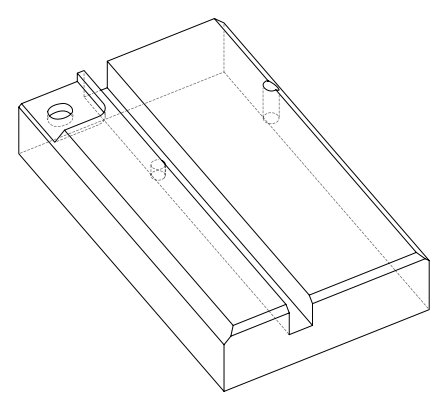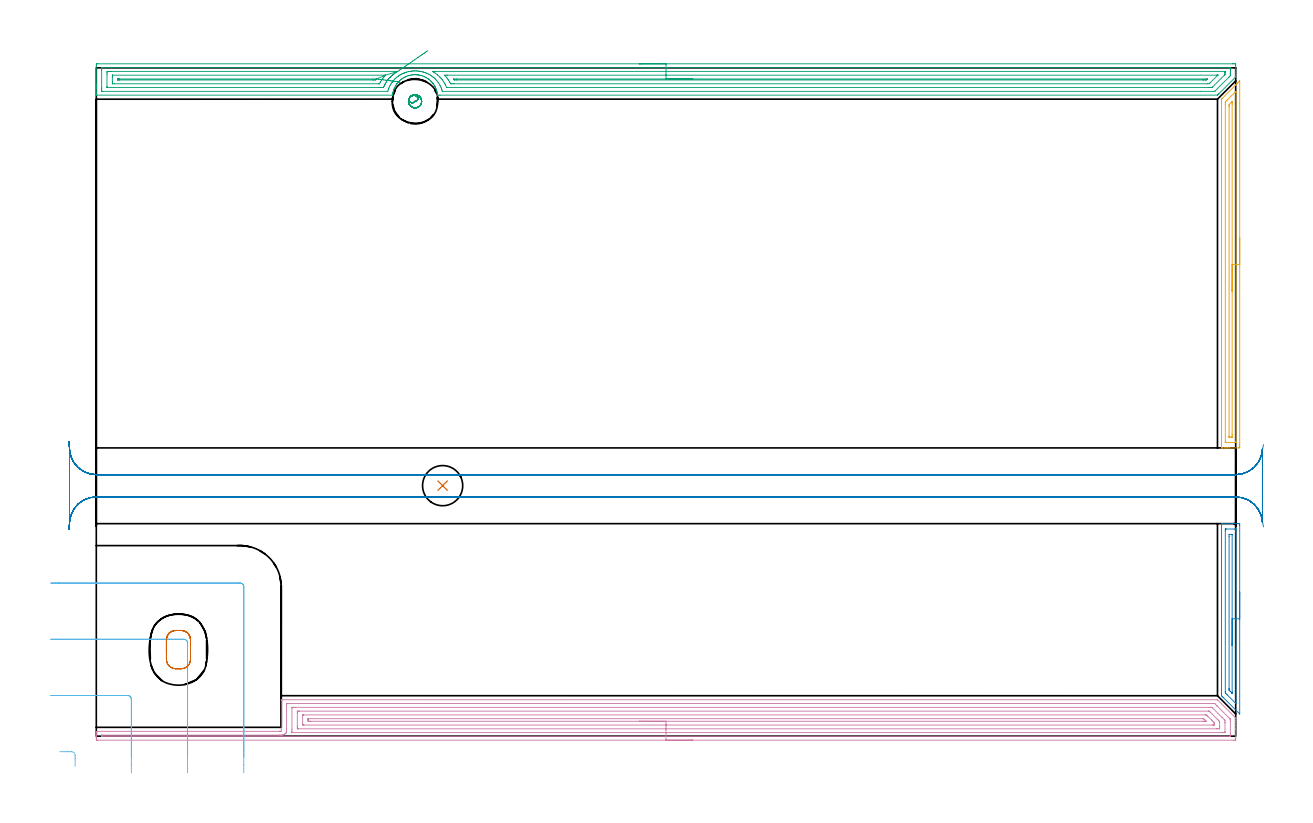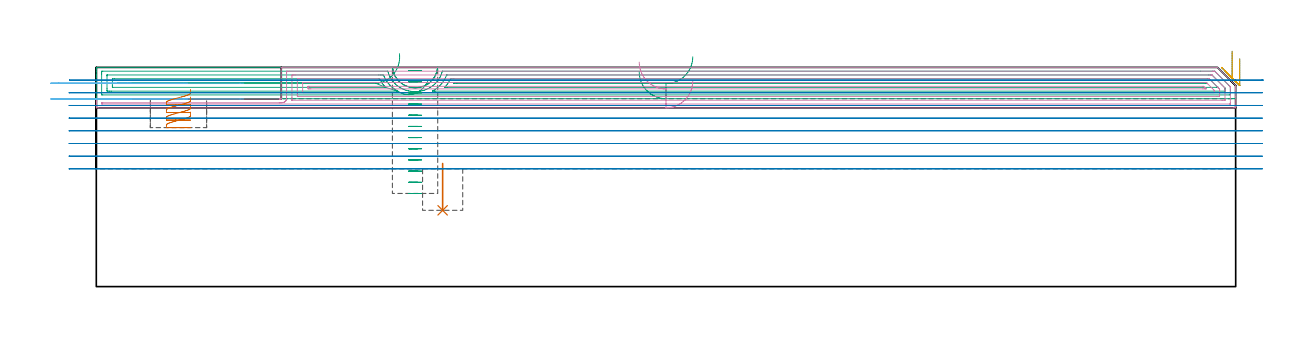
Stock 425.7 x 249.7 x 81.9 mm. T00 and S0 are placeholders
(PLAN: 9 operations, 5 tool changes, 59.1 min)
(1 INDEXABLE_INSERT_DRILL_BLIND_HOLE_FROM_SOLID | STEP1POCKET | UGT0302_001 | 0.08 min | 9413 mm3)
(2 AREA_MILL | FG_CHAMFER_SURFACE | UGT0205_001 | 1.81 min | 1841 mm3)
(3 AREA_MILL_1 | FG_CHAMFER_SURFACE_1 | UGT0205_001 | 16.95 min | 29158 mm3)
(4 AREA_MILL_2 | FG_CHAMFER_SURFACE_2 | UGT0205_001 | 18.37 min | 47965 mm3)
(5 AREA_MILL_3 | FG_CHAMFER_SURFACE_3 | UGT0205_001 | 3.39 min | 3157 mm3)
(6 MILL_CORNER_NOTCH_RECTANGULAR | CORNER_NOTCH_RECTANGULAR | UGT0201_006 | Follow Part, ap 7, ae 75% | 1.35 min | 50308 mm3)
(7 MILL_RECTANGULAR_POCKET | POCKET_RECTANGULAR_STRAIGHT | NXT0201_011 | Follow Part, ap 3, ae 75% | 0.7 min | 5082 mm3)
(8 MILL_RECTANGULAR_SLOT | SLOT_RECTANGULAR | UGT0201_094 | Follow Part, ap 5, ae 75% | 15.29 min | 449769 mm3)
(9 MILL_BLIND_HOLE_FROM_SOLID_MATERIAL | STEP1POCKET_1 | NXT0201_011 | Spiral | 1.2 min | 10179 mm3)
(TOOL UGT0302_001 | Indexable Insert Drill 15mm | D15 PA180 FL50 Z2)
(TOOL UGT0205_001 | Chamfer Mill 20 x 3 x 45 deg. | D20 FL50 Z2)
(TOOL UGT0201_006 | End Mill 28 mm | D28 FL25 Z2)
(TOOL NXT0201_011 | ENDMILL 12mm [2P460-1200-NA 1630] | D12 FL38 Z6)
(TOOL UGT0201_094 | End mill 20 mm | D20 FL38 Z4)
(OP 1 INDEXABLE_INSERT_DRILL_BLIND_HOLE_FROM_SOLID)
G17 G21 G94 G90
T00 M6
G54
G17 G0 G90 X129.4 Y93.6 S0 M3
G43 Z91.9 H0
G94 G81 G98 Z28.5 F250. R46.
G80
M5
M2
(OP 2 AREA_MILL)
G17 G21 G94 G90
T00 M6
G54
G17 G0 G90 X427.2 Y53.85 S1061 M3
G43 Z91.9 H0
Z85.1
G94 G1 Y53.812 Z84.228 F250.
Y53.698 Z83.364
Y53.509 Z82.512
Y53.247 Z81.68
Y52.913 Z80.874
Y52.51 Z80.1
Y52.042 Z79.364
Y51.51 Z78.672
Y50.921 Z78.029
Y50.278 Z77.44
Y49.586 Z76.909
Y48.85 Z76.44
Y48.076 Z76.037
Y47.27 Z75.703
Y46.438 Z75.441
Y45.586 Z75.252
Y44.722 Z75.138
Y43.85 Z75.1
Y8.369
X427.197 Y8.341 Z75.102
X427.193 Y8.318 Z75.104
X427.139 Y8.36 Z75.16
X420.91 Y14.589 Z81.388
X420.742 Y14.755 Z81.552
X420.469 Y15.032 Z81.83
X420.406 Y15.099 Z81.892
X420.4 Y15.919 Z81.9
Y79.318
X420.403 Y79.39 Z81.89
X420.526 Y79.4 Z81.772
X422.168 Z80.131
X423.363 Z78.934
X424.398 Z77.9
X425.11 Z77.183
X426.501 Z75.794
X426.858 Y79.396 Z75.437
X427.191 Y79.39 Z75.104
X427.196 Y79.218 Z75.101
X427.199 Y78.875
X427.2 Y43.85 Z75.1
X425.786 Z76.514
X425.785 Y12.372 Z76.515
X425.784 Y12.219 Z76.516
X425.781 Y12.183 Z76.519
X425.78 Y12.182 Z76.52
X425.77 Y12.187 Z76.53
X425.737 Y12.216 Z76.563
X425.578 Y12.372 Z76.722
X422.49 Y15.46 Z79.81
X422.033 Y15.919 Z80.267
X421.878 Y16.08 Z80.422
X421.824 Y16.137 Z80.476
X421.821 Y16.177 Z80.479
X421.818 Y16.262 Z80.482
X421.815 Y16.604 Z80.485
X421.814 Y76.9 Z80.486
X421.815 Y77.102 Z80.485
X421.817 Y77.273 Z80.483
X421.821 Y77.357 Z80.479
X421.824 Y77.39 Z80.476
X421.902 Y77.393 Z80.398
X422.197 Y77.399 Z80.103
X425.11 Z77.19
X425.694 Y77.396 Z76.606
X425.755 Y77.39 Z76.545
X425.779 Y77.381 Z76.521
X425.782 Y77.307 Z76.518
X425.784 Y77.102 Z76.516
X425.786 Y76.416 Z76.514
Y76.215
Y43.85
X424.372 Z77.928
X424.371 Y16.532 Z77.929
X424.368 Y16.258 Z77.932
X424.365 Y16.077 Z77.935
X424.362 Y16.046 Z77.938
X424.355 Y16.051 Z77.945
X424.328 Y16.074 Z77.972
X424.237 Y16.163 Z78.063
X423.594 Y16.805 Z78.706
X423.363 Y17.039 Z78.937
X423.285 Y17.122 Z79.015
X423.247 Y17.164 Z79.053
X423.235 Y17.206 Z79.065
X423.233 Y17.282 Z79.067
X423.229 Y17.555 Z79.071
Y17.692
X423.228 Y17.829 Z79.072
X423.229 Y74.578 Z79.071
X423.234 Y75.328 Z79.066
X423.236 Y75.387 Z79.065
X423.297 Y75.396 Z79.004
X423.363 Y75.398 Z78.937
X424.166 Y75.4 Z78.134
X424.237 Y75.399 Z78.063
X424.307 Y75.395 Z77.993
X424.353 Y75.39 Z77.947
X424.366 Y75.383 Z77.935
X424.367 Y75.372 Z77.933
X424.37 Y75.328 Z77.93
X424.371 Y75.192 Z77.929
X424.372 Y43.85 Z77.928
Y42.978 Z77.967
Y42.114 Z78.08
Y41.262 Z78.269
Y40.43 Z78.532
Y39.624 Z78.865
Y38.85 Z79.268
Y38.114 Z79.737
Y37.422 Z80.268
Y36.779 Z80.857
Y36.19 Z81.501
Y35.658 Z82.193
Y35.19 Z82.928
Y34.787 Z83.702
Y34.453 Z84.508
Y34.191 Z85.34
Y34.002 Z86.192
Y33.888 Z87.057
Y33.85 Z87.928
G0 Z91.9
M5
M2
(OP 3 AREA_MILL_1)
G17 G21 G94 G90
T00 M6
G54
G17 G0 G90 X202.85 Y251.2 S1061 M3
G43 Z91.9 H0
Z80.2
G94 G1 X202.888 Z79.328 F250.
X203.002 Z78.464
X203.191 Z77.612
X203.453 Z76.78
X203.787 Z75.974
X204.19 Z75.2
X204.659 Z74.464
X205.19 Z73.772
X205.779 Z73.129
X206.422 Z72.54
X207.114 Z72.009
X207.85 Z71.54
X208.624 Z71.137
X209.43 Z70.803
X210.262 Z70.541
X211.114 Z70.352
X211.979 Z70.238
X212.85 Z70.2
X424.546
X425.079 Y251.199 Z70.201
X425.605 Y251.194 Z70.203
X425.692 Y251.191 Z70.205
X425.7 Y250.672 Z70.724
Y248.011 Z73.385
Y246.93 Z74.47
X425.69 Y246.296 Z75.103
X425.634 Y246.237 Z75.162
X425.525 Y246.125 Z75.273
X419.429 Y240.028 Z81.371
X419.27 Y239.869 Z81.528
X418.991 Y239.591 Z81.807
X418.919 Y239.521 Z81.875
X418.895 Y239.505 Z81.89
X418.823 Y239.5 Z81.9
X128.405
X127.55 Y239.503 Z81.897
X127.512 Y239.504 Z81.896
Y239.505 Z81.895
X127.458 Y239.907 Z81.49
X127.387 Y240.322 Z81.077
X127.333 Y240.561 Z80.838
X127.287 Y240.765 Z80.635
X127.162 Y241.204 Z80.195
X127.065 Y241.488 Z79.912
X127.01 Y241.647 Z79.752
X126.947 Y241.802 Z79.595
X126.833 Y242.086 Z79.313
X126.748 Y242.275 Z79.125
X126.657 Y242.475 Z78.924
X126.526 Y242.722 Z78.675
X126.492 Y242.783 Z78.615
X126.387 Y242.968 Z78.431
X126.246 Y243.188 Z78.211
X126.101 Y243.414 Z77.985
X125.796 Y243.849 Z77.549
X125.763 Y243.892 Z77.507
X125.725 Y243.937 Z77.461
X125.653 Y244.02 Z77.376
X125.53 Y244.164 Z77.235
X125.397 Y244.32 Z77.08
X125.012 Y244.732 Z76.668
X124.87 Y244.87 Z76.53
X124.43 Y245.243 Z76.156
X124.292 Y245.35 Z76.047
X123.955 Y245.613 Z75.786
X123.904 Y245.646 Z75.753
X123.524 Y245.888 Z75.509
X123.084 Y246.144 Z75.253
X122.721 Y246.327 Z75.072
X122.353 Y246.495 Z74.903
X122.191 Y246.559 Z74.838
X121.746 Y246.715 Z74.68
X121.297 Y246.851 Z74.545
X121.257 Y246.86 Z74.535
X120.852 Y246.958 Z74.44
X120.404 Y247.041 Z74.359
X120.394 Y247.042 Z74.357
X119.958 Y247.097 Z74.299
X119.832 Y247.106 Z74.287
X119.71 Y247.118 Z74.279
X119.639 Y247.124 Z74.273
X119.511 Y247.133 Z74.261
X119.288 Y247.139 Z74.248
X119.223 Z74.246
X119.156 Y247.14 Z74.247
X119.03 Y247.142 Z74.251
X118.897 Y247.143 Z74.254
X118.866 Y247.142 Z74.256
X118.618 Y247.13 Z74.267
X118.468 Y247.117 Z74.28
X118.359 Y247.108 Z74.291
X118.171 Y247.091 Z74.308
X117.725 Y247.03 Z74.368
X117.277 Y246.944 Z74.455
X117.113 Y246.902 Z74.495
X116.95 Y246.861 Z74.535
X116.831 Y246.832 Z74.566
X116.383 Y246.692 Z74.707
X115.938 Y246.532 Z74.866
X115.895 Y246.514 Z74.883
X115.846 Y246.495 Z74.903
X115.443 Y246.307 Z75.088
X115.302 Y246.237 Z75.16
X115.045 Y246.108 Z75.292
X114.641 Y245.869 Z75.53
X114.246 Y245.614 Z75.786
X114.152 Y245.546 Z75.854
X113.698 Y245.183 Z76.215
X113.259 Y244.802 Z76.598
X113.214 Y244.759 Z76.641
X113.187 Y244.732 Z76.668
X112.785 Y244.3 Z77.1
X112.405 Y243.849 Z77.549
X112.365 Y243.798 Z77.599
X112.321 Y243.734 Z77.664
X112.08 Y243.387 Z78.01
X111.921 Y243.133 Z78.265
X111.818 Y242.968 Z78.431
X111.472 Y242.331 Z79.069
X111.364 Y242.086 Z79.313
X111.318 Y241.97 Z79.428
X111.253 Y241.802 Z79.591
X111.19 Y241.645 Z79.75
X111.038 Y241.204 Z80.195
X110.913 Y240.764 Z80.634
X110.848 Y240.472 Z80.924
X110.813 Y240.321 Z81.076
X110.766 Y240.046 Z81.354
X110.74 Y239.897 Z81.5
X110.715 Y239.715 Z81.678
X110.679 Y239.502 Z81.889
X110.534 Y239.5 Z81.9
X0.175
X0.01 Y239.503 Z81.888
X0.007 Y239.532 Z81.86
X0. Y239.913 Z81.486
Y240.222 Z81.178
Y240.915 Z80.48
Y242.149 Z79.248
Y242.689 Z78.705
Y243.306 Z78.089
Y250.401 Z70.996
X0.003 Y250.672 Z70.726
X0.008 Y251.192 Z70.206
X0.095 Y251.194 Z70.203
X0.621 Y251.2 Z70.2
X212.85
Y249.786 Z71.614
X423.29
X423.69 Y249.785 Z71.615
X423.697 Y249.382 Z72.018
X423.699 Y248.898 Z72.502
X423.7 Y248.492 Z72.908
X423.699 Y248.011 Z73.389
X423.698 Y247.607 Z73.793
X423.69 Y247.124 Z74.276
X423.678 Y246.74 Z74.66
X423.291 Y246.342 Z75.058
X423.239 Y246.289 Z75.111
X417.93 Y240.981 Z80.419
X417.895 Y240.95 Z80.45
X417.854 Y240.915 Z80.485
X417.037 Y240.914 Z80.486
X412.541
X129.3
X129.288 Y240.915 Z80.485
X129.274 Y240.94 Z80.46
X129.126 Y241.438 Z79.962
X129.005 Y241.802 Z79.598
X128.839 Y242.259 Z79.141
X128.65 Y242.689 Z78.711
X128.405 Y243.195 Z78.205
X128.183 Y243.576 Z77.824
X127.793 Y244.183 Z77.217
X127.593 Y244.463 Z76.937
X127.512 Y244.571 Z76.829
X127.147 Y244.993 Z76.407
X126.82 Y245.35 Z76.05
X126.618 Y245.563 Z75.837
X126.262 Y245.887 Z75.513
X125.847 Y246.237 Z75.163
X125.725 Y246.335 Z75.065
X125.3 Y246.658 Z74.742
X124.831 Y246.951 Z74.449
X124.534 Y247.124 Z74.276
X123.937 Y247.443 Z73.957
X123.336 Y247.721 Z73.679
X123.044 Y247.832 Z73.568
X122.54 Y248.011 Z73.389
X122.15 Y248.128 Z73.272
X121.986 Y248.174 Z73.226
X121.257 Y248.339 Z73.061
X120.852 Y248.413 Z72.987
X120.363 Y248.477 Z72.923
X119.845 Y248.525 Z72.875
X119.469 Y248.547 Z72.853
X118.924 Y248.552 Z72.848
X118.576 Y248.54 Z72.86
X118.081 Y248.502 Z72.898
X117.682 Y248.458 Z72.942
X117.286 Y248.404 Z72.996
X116.789 Y248.309 Z73.091
X116.544 Y248.254 Z73.146
X115.895 Y248.083 Z73.317
X115.839 Y248.067 Z73.333
X115.659 Y248.011 Z73.389
X115.172 Y247.842 Z73.558
X115.1 Y247.815 Z73.585
X115.001 Y247.775 Z73.625
X114.546 Y247.576 Z73.824
X114.108 Y247.366 Z74.034
X113.948 Y247.283 Z74.117
X113.654 Y247.124 Z74.276
X113.376 Y246.963 Z74.437
X113.314 Y246.925 Z74.475
X113.214 Y246.861 Z74.539
X112.839 Y246.609 Z74.791
X112.321 Y246.217 Z75.183
X111.854 Y245.813 Z75.587
X111.71 Y245.686 Z75.714
X111.427 Y245.412 Z75.988
X111.397 Y245.38 Z76.02
X111.37 Y245.35 Z76.05
X110.98 Y244.907 Z76.493
X110.604 Y244.463 Z76.937
X110.573 Y244.424 Z76.976
X110.534 Y244.369 Z77.031
X110.217 Y243.89 Z77.51
X110.021 Y243.576 Z77.824
X109.882 Y243.335 Z78.065
X109.64 Y242.899 Z78.501
X109.57 Y242.758 Z78.642
X109.54 Y242.689 Z78.711
X109.313 Y242.127 Z79.273
X109.195 Y241.802 Z79.598
X109.083 Y241.468 Z79.932
X108.912 Y240.915 Z80.485
X108.747 Y240.914 Z80.486
X2.41
X2.01 Y240.915 Z80.485
X2.003 Y241.318 Z80.082
X2.001 Y241.802 Z79.598
X2. Y242.208 Z79.192
X2.001 Y248.898 Z72.502
X2.002 Y249.301 Z72.099
X2.01 Y249.785 Z71.615
X2.408 Y249.786 Z71.614
X212.85
Y248.372 Z73.028
X421.504 Y248.371 Z73.029
X421.625 Y248.369 Z73.031
X421.668 Y248.367 Z73.033
X421.685 Y248.366 Z73.034
X421.69 Y248.334 Z73.066
X421.695 Y248.205 Z73.195
X421.699 Y248.011 Z73.389
X421.7 Y247.817 Z73.583
X421.697 Y247.47 Z73.93
X421.693 Y247.297 Z74.103
X421.69 Y247.212 Z74.188
X421.616 Y247.124 Z74.276
X421.563 Y247.065 Z74.335
X421.504 Y247.004 Z74.396
X417.036 Y242.536 Z78.864
X416.883 Y242.391 Z79.009
X416.83 Y242.341 Z79.059
X416.77 Y242.335 Z79.065
X416.503 Y242.331 Z79.069
X416.143 Y242.329 Z79.071
X415.612
X131.086
X130.965 Y242.33 Z79.07
X130.922 Y242.333 Z79.067
X130.902 Y242.335 Z79.065
X130.889 Y242.351 Z79.049
X130.479 Y243.292 Z78.108
X130.334 Y243.576 Z77.824
X130.193 Y243.843 Z77.557
X129.805 Y244.463 Z76.937
X129.299 Y245.204 Z76.196
X129.18 Y245.35 Z76.05
X128.821 Y245.767 Z75.633
X128.405 Y246.229 Z75.171
X128.284 Y246.357 Z75.043
X128.209 Y246.432 Z74.968
X127.512 Y247.037 Z74.363
X127.404 Y247.124 Z74.276
X126.618 Y247.715 Z73.685
X126.155 Y248.011 Z73.389
X125.725 Y248.274 Z73.126
X125.579 Y248.365 Z73.035
X125.645 Y248.368 Z73.032
X125.725 Y248.369 Z73.031
X126.255 Y248.371 Z73.029
X126.618
X212.85 Y248.372 Z73.028
Y246.957 Z74.443
X418.613
X418.823 Y246.956 Z74.444
X418.994 Y246.954 Z74.446
X418.997 Y246.952 Z74.448
X418.998 Y246.951 Z74.449
X418.877 Y246.827 Z74.573
X418.823 Y246.772 Z74.628
X416.143 Y244.092 Z77.308
X415.88 Y243.837 Z77.563
X415.788 Y243.75 Z77.65
X415.081 Y243.743 Z77.657
X133.599
X132.873 Y243.744 Z77.656
X132.703 Y243.745 Z77.655
X132.414 Y243.75 Z77.65
X132.282 Y243.958 Z77.442
X132.029 Y244.414 Z76.986
X131.999 Y244.463 Z76.937
X131.98 Y244.494 Z76.906
X131.643 Y245.021 Z76.379
X131.421 Y245.35 Z76.05
X131.086 Y245.835 Z75.565
X130.757 Y246.237 Z75.163
X130.193 Y246.882 Z74.518
X130.153 Y246.931 Z74.469
X130.146 Y246.942 Z74.458
X130.193 Y246.95 Z74.45
X130.365 Y246.953 Z74.447
X131.086 Y246.957 Z74.443
X131.254
X212.85
Y245.543 Z75.857
X414.355 Y245.542 Z75.858
X415.059 Y245.539 Z75.861
X415.075 Y245.537 Z75.863
X415.094 Y245.504 Z75.896
X414.94 Y245.35 Z76.05
X414.739 Y245.164 Z76.236
X414.547 Y245.16 Z76.24
X414.355 Y245.158 Z76.242
X413.656 Y245.157 Z76.243
X413.462
X134.661 Y245.158 Z76.242
X133.957 Y245.161 Z76.239
X133.767 Y245.164 Z76.236
X133.642 Y245.35 Z76.05
X133.581 Y245.448 Z75.952
X133.533 Y245.529 Z75.871
X133.579 Y245.537 Z75.863
X134.661 Y245.543 Z75.857
X212.85
X213.722 Z75.895
X214.587 Z76.009
X215.438 Z76.198
X216.27 Z76.46
X217.076 Z76.794
X217.85 Z77.197
X218.586 Z77.665
X219.278 Z78.196
X219.921 Z78.786
X220.511 Z79.429
X221.042 Z80.121
X221.51 Z80.857
X221.913 Z81.631
X222.247 Z82.437
X222.509 Z83.269
X222.698 Z84.12
X222.812 Z84.985
X222.85 Z85.857
G0 Z91.9
X123.846 Y256.109
Z76.792
G1 X123.465 Y255.845 Z76.053
X123.032 Y255.547 Z75.357
X122.55 Y255.214 Z74.71
X122.024 Y254.851 Z74.116
X121.458 Y254.46 Z73.58
X120.855 Y254.044 Z73.106
X120.22 Y253.606 Z72.698
X119.559 Y253.15 Z72.358
X118.876 Y252.679 Z72.09
X118.176 Y252.196 Z71.895
X117.465 Y251.705 Z71.775
X116.748 Y251.21 Z71.731
X116.03 Y250.715 Z71.763
X115.318 Y250.223 Z71.871
X114.616 Y249.738 Z72.053
X113.929 Y249.265 Z72.31
X113.264 Y248.806 Z72.638
X112.625 Y248.365 Z73.035
X112.606 Y248.351 Z73.049
X112.528 Y248.303 Z73.097
X112.321 Y248.183 Z73.217
X112.212 Y248.118 Z73.282
X112.036 Y248.011 Z73.389
X111.668 Y247.771 Z73.629
X111.427 Y247.611 Z73.789
X111.149 Y247.4 Z74.
X110.794 Y247.124 Z74.276
X110.651 Y247.007 Z74.393
X110.534 Y246.908 Z74.492
X110.175 Y246.593 Z74.807
X109.808 Y246.237 Z75.163
X109.725 Y246.153 Z75.247
X109.64 Y246.062 Z75.338
X109.306 Y245.681 Z75.719
X109.023 Y245.35 Z76.05
X108.9 Y245.198 Z76.202
X108.746 Y244.998 Z76.402
X108.529 Y244.679 Z76.721
X108.389 Y244.463 Z76.937
X108.184 Y244.134 Z77.266
X107.86 Y243.569 Z77.831
X107.853 Y243.556 Z77.844
X107.575 Y242.964 Z78.436
X107.456 Y242.689 Z78.711
X107.307 Y242.344 Z79.056
X106.959 Y242.335 Z79.065
X106.427 Y242.33 Z79.07
X106.066 Y242.329 Z79.071
X105.535 Y242.328 Z79.072
X4.196 Y242.329 Z79.071
X4.075 Y242.331 Z79.069
X4.032 Y242.333 Z79.067
X4.015 Y242.334 Z79.066
X4.01 Y242.366 Z79.034
X4.005 Y242.495 Z78.905
X4.001 Y242.689 Z78.711
X4. Y247.318 Z74.082
X4.004 Y248.011 Z73.389
X4.008 Y248.198 Z73.202
X4.024 Y248.365 Z73.035
X4.196 Y248.367 Z73.033
X4.727 Y248.37 Z73.03
X5.089 Y248.371 Z73.029
X5.62 Y248.372 Z73.028
X112.321 Y248.371 Z73.029
X112.558 Y248.368 Z73.032
X112.625 Y248.365 Z73.035
X108.055 Y246.947 Z74.453
X108.045 Y246.933 Z74.467
X107.63 Y246.458 Z74.942
X107.442 Y246.237 Z75.163
X107.226 Y245.972 Z75.428
X106.959 Y245.633 Z75.767
X106.843 Y245.466 Z75.934
X106.766 Y245.35 Z76.05
X106.492 Y244.926 Z76.474
X106.212 Y244.463 Z76.937
X106.158 Y244.371 Z77.029
X106.066 Y244.205 Z77.195
X105.85 Y243.79 Z77.61
X105.831 Y243.762 Z77.638
X105.822 Y243.75 Z77.65
X105.806 Y243.748 Z77.652
X105.716 Y243.745 Z77.655
X105.535 Y243.743 Z77.657
X6.709
X6.102 Y243.745 Z77.655
X6.035 Y243.747 Z77.653
X6.017 Y243.749 Z77.651
X6.01 Y243.76 Z77.64
X6.007 Y243.812 Z77.588
X6.003 Y244.023 Z77.377
X6. Y244.446 Z76.954
Y246.22 Z75.18
X6.001 Y246.672 Z74.728
X6.003 Y246.889 Z74.511
X6.007 Y246.943 Z74.457
X6.01 Y246.951 Z74.449
X6.018 Y246.953 Z74.447
X6.047 Y246.956 Z74.444
X6.151 Y246.957 Z74.443
X107.661 Y246.956 Z74.444
X107.853 Y246.955 Z74.445
X108.027 Y246.95 Z74.45
X108.055 Y246.947 Z74.453
X104.664 Y245.536 Z75.864
X104.661 Y245.528 Z75.872
X104.63 Y245.469 Z75.931
X104.56 Y245.35 Z76.05
X104.452 Y245.178 Z76.222
X104.278 Y245.164 Z76.236
X103.578 Y245.158 Z76.242
X103.385 Y245.157 Z76.243
X8.664 Y245.158 Z76.242
X8.469 Y245.159 Z76.241
X8.081 Y245.164 Z76.236
X8.009 Y245.172 Z76.228
X8.006 Y245.198 Z76.202
X8.003 Y245.256 Z76.144
Y245.35 Z76.05
X8.008 Y245.514 Z75.886
X8.009 Y245.53 Z75.87
X8.043 Y245.536 Z75.864
X8.145 Y245.54 Z75.86
X8.275 Y245.542 Z75.858
X8.469 Y245.543 Z75.857
X8.664
X104.473
X104.603 Y245.541 Z75.859
X104.649 Y245.538 Z75.862
X104.664 Y245.536 Z75.864
X105.517 Y245.427 Z76.011
X106.354 Y245.32 Z76.233
X107.168 Y245.216 Z76.527
X107.954 Y245.116 Z76.892
X108.706 Y245.02 Z77.325
X109.417 Y244.929 Z77.822
X110.082 Y244.844 Z78.379
X110.697 Y244.765 Z78.993
X111.256 Y244.693 Z79.659
X111.756 Y244.63 Z80.371
X112.192 Y244.574 Z81.125
X112.562 Y244.527 Z81.914
X112.862 Y244.488 Z82.732
X113.09 Y244.459 Z83.573
X113.244 Y244.439 Z84.432
X113.323 Y244.429 Z85.301
X113.327 Z86.173
X113.256 Y244.438 Z87.042
G0 Z91.9
M5
M2
(OP 4 AREA_MILL_2)
G17 G21 G94 G90
T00 M6
G54
G17 G0 G90 X222.85 Y-1.5 S1061 M3
G43 Z91.9 H0
Z76.8
G94 G1 X222.812 Z75.928 F250.
X222.698 Z75.064
X222.509 Z74.212
X222.247 Z73.38
X221.913 Z72.574
X221.51 Z71.8
X221.041 Z71.064
X220.51 Z70.372
X219.921 Z69.729
X219.278 Z69.14
X218.586 Z68.608
X217.85 Z68.14
X217.076 Z67.737
X216.27 Z67.403
X215.438 Z67.141
X214.586 Z66.952
X213.722 Z66.838
X212.85 Z66.8
X0.621 Y-1.499 Z66.801
X0.141 Y-1.494 Z66.803
X0.009 Y-1.49 Z66.804
X0. Y-1.019 Z67.275
Y-0.48 Z67.816
Y-0.135 Z68.161
Y0.403 Z68.699
Y0.748 Z69.043
Y1.439 Z69.739
Y1.632 Z69.932
X0.002 Y1.67 Z69.969
X0.01 Y1.797 Z70.089
X0.175 Y1.8 Z70.1
X68.402
X68.481 Y1.806 Z70.093
X68.489 Y1.807 Z70.092
X68.492 Y1.802 Z70.097
X68.493 Y1.8 Z70.1
X68.535 Y1.806 Z70.094
X68.54 Y1.8 Z70.1
X68.616 Y1.803 Z70.096
X68.684 Y1.8 Z70.1
X69.1
Y13.56 Z81.857
X69.102 Y13.571 Z81.868
X69.108 Y13.595 Z81.891
X69.428 Y13.6 Z81.9
X418.823
X418.896 Y13.594 Z81.891
X418.917 Y13.583 Z81.882
X425.567 Y6.934 Z75.232
X425.69 Y6.812 Z75.104
X425.697 Y6.764 Z75.056
X425.7 Y6.588 Z74.888
Y5.857 Z74.157
Y5.166 Z73.462
Y3.937 Z72.235
Y2.652 Z70.948
Y-0.75 Z67.548
X425.697 Y-1.019 Z67.279
X425.691 Y-1.492 Z66.806
X425.56 Y-1.495 Z66.803
X425.078 Y-1.5 Z66.8
X212.85
Y-0.086 Z68.214
X2.358 Y-0.085 Z68.215
X2.019 Y-0.079 Z68.221
X2.01 Y0.031 Z68.331
X2.004 Y0.265 Z68.565
X2.01 Y0.358 Z68.658
X2.016 Y0.38 Z68.68
X2.033 Y0.381 Z68.681
X2.082 Y0.383 Z68.683
X2.282 Y0.385 Z68.685
X2.409 Y0.386 Z68.686
X68.36
X68.535 Y0.387 Z68.687
X68.897 Y0.39 Z68.69
X69.255 Y0.397 Z68.697
X69.428 Y0.412 Z68.712
X69.718 Y0.462 Z68.762
X69.922 Y0.519 Z68.819
X70.26 Y0.657 Z68.957
X70.322 Y0.684 Z68.984
X70.363 Y0.707 Z69.007
X70.427 Y0.748 Z69.048
X70.626 Y0.897 Z69.197
X70.727 Y0.99 Z69.29
X70.841 Y1.118 Z69.418
X70.966 Y1.311 Z69.611
X71.03 Y1.456 Z69.756
X71.076 Y1.632 Z69.932
X71.09 Y1.756 Z70.056
X71.099 Y2.516 Z70.816
X71.1 Y2.63 Z70.93
Y11.465 Z79.765
X71.102 Y11.58 Z79.88
X71.108 Y11.808 Z80.108
X71.12 Y12.179 Z80.479
X71.215 Y12.183 Z80.483
X71.266 Y12.185 Z80.485
X72.109 Y12.186 Z80.486
X417.086
X417.508 Y12.184 Z80.484
X417.719 Y12.181 Z80.481
X417.822 Y12.179 Z80.479
X417.872 Y12.167 Z80.467
X417.93 Y12.115 Z80.415
X418.699 Y11.352 Z79.652
X418.823 Y11.227 Z79.527
X423.291 Y6.758 Z75.058
X423.641 Y6.4 Z74.7
X423.682 Y6.356 Z74.656
X423.69 Y6.292 Z74.592
X423.695 Y6.185 Z74.485
X423.698 Y6.05 Z74.35
X423.7 Y5.646 Z73.946
X423.699 Y0.345 Z68.645
X423.692 Y-0.059 Z68.241
X423.69 Y-0.08 Z68.22
X423.685 Y-0.082 Z68.218
X423.66 Y-0.084 Z68.216
X423.608 Y-0.085 Z68.215
X423.502 Y-0.086 Z68.214
X212.85
Y1.328 Z69.628
X73.309 Y1.329 Z69.629
X73.165 Y1.33 Z69.63
X73.11 Y1.332 Z69.632
X73.053 Y1.335 Z69.635
X73.064 Y1.42 Z69.72
X73.08 Y1.556 Z69.856
X73.083 Y1.632 Z69.932
X73.099 Y2.42 Z70.72
X73.101 Y10.468 Z78.768
X73.106 Y10.665 Z78.965
X73.11 Y10.757 Z79.057
X73.282 Y10.765 Z79.065
X73.592 Y10.769 Z79.069
X73.896 Y10.771 Z79.071
X74.483
X416.143
X416.731 Y10.769 Z79.069
X416.805 Y10.767 Z79.067
X416.82 Y10.765 Z79.065
X416.863 Y10.728 Z79.028
X416.934 Y10.663 Z78.963
X417.036 Y10.565 Z78.865
X420.611 Y6.991 Z75.291
X421.504 Y6.094 Z74.394
X421.542 Y6.05 Z74.35
X421.69 Y5.866 Z74.166
X421.698 Y5.166 Z73.466
X421.699 Y4.973 Z73.273
Y1.632 Z69.932
X421.698 Y1.441 Z69.741
X421.692 Y1.374 Z69.674
X421.687 Y1.335 Z69.635
X421.657 Y1.334 Z69.634
X421.504 Y1.331 Z69.631
X420.917 Y1.329 Z69.629
X420.611 Y1.328 Z69.628
X212.85
Y2.743 Z71.043
X75.453
X75.259 Y2.745 Z71.045
X75.163 Y2.747 Z71.047
X75.121 Y2.749 Z71.049
X75.11 Y2.773 Z71.073
X75.102 Y3.09 Z71.39
X75.101 Y3.399 Z71.699
X75.1 Y3.976 Z72.276
X75.101 Y8.701 Z77.001
X75.106 Y9.272 Z77.572
X75.112 Y9.35 Z77.65
X75.186 Y9.353 Z77.653
X75.351 Y9.355 Z77.655
X75.683 Y9.357 Z77.657
X75.913
X415.645
X415.727 Y9.355 Z77.655
X415.768 Y9.353 Z77.653
X415.784 Y9.351 Z77.651
X415.819 Y9.32 Z77.62
X416.143 Y9.007 Z77.307
X418.823 Y6.328 Z74.628
X419.101 Y6.05 Z74.35
X419.372 Y5.777 Z74.077
X419.547 Y5.598 Z73.898
X419.683 Y5.457 Z73.757
X419.69 Y5.399 Z73.699
X419.7 Y5.184 Z73.484
Y5.166 Z73.466
Y3.416 Z71.716
X419.694 Y2.966 Z71.266
X419.69 Y2.756 Z71.056
X419.48 Y2.75 Z71.05
X418.823 Y2.744 Z71.044
X418.593 Y2.743 Z71.043
X212.85
Y4.157 Z72.457
X77.598
X77.471 Y4.158 Z72.458
X77.343 Y4.161 Z72.461
X77.11 Y4.168 Z72.468
X77.107 Y4.283 Z72.583
X77.101 Y4.648 Z72.948
X77.1 Y7.817 Z76.117
X77.102 Y7.909 Z76.209
X77.105 Y7.931 Z76.231
X77.108 Y7.936 Z76.236
X77.132 Y7.939 Z76.239
X77.216 Y7.942 Z76.242
X77.343 Y7.943 Z76.243
X77.471
X414.355 Y7.942 Z76.242
X414.483 Y7.941 Z76.241
X414.733 Y7.936 Z76.236
X414.873 Y7.817 Z76.117
X415.249 Y7.451 Z75.751
X416.652 Y6.05 Z74.35
X417.036 Y5.665 Z73.965
X417.529 Y5.166 Z73.466
X417.69 Y5. Z73.3
X417.694 Y4.838 Z73.138
X417.699 Y4.511 Z72.811
X417.697 Y4.283 Z72.583
X417.694 Y4.201 Z72.501
X417.691 Y4.167 Z72.467
X417.545 Y4.163 Z72.463
X417.291 Y4.158 Z72.458
X417.163 Y4.157 Z72.457
X212.85
Y5.571 Z73.871
X80.151 Y5.572 Z73.872
X79.74 Y5.574 Z73.874
X79.258 Y5.578 Z73.878
X79.11 Y5.588 Z73.888
X79.103 Y5.894 Z74.194
X79.101 Y6.05 Z74.35
Y6.205 Z74.505
X79.104 Y6.362 Z74.662
X79.11 Y6.466 Z74.766
X79.116 Y6.523 Z74.823
X79.138 Y6.524 Z74.824
X79.258 Y6.526 Z74.826
X79.667 Y6.528 Z74.828
X413.462
X413.623 Y6.527 Z74.827
X413.681 Y6.525 Z74.825
X413.711 Y6.522 Z74.822
X413.734 Y6.506 Z74.806
X413.829 Y6.416 Z74.716
X414.201 Y6.05 Z74.35
X414.355 Y5.895 Z74.195
X414.574 Y5.666 Z73.966
X414.653 Y5.577 Z73.877
X414.611 Y5.576 Z73.876
X414.355 Y5.573 Z73.873
X413.946 Y5.571 Z73.871
X413.462
X212.85
X211.978 Z73.909
X211.113 Z74.023
X210.262 Z74.212
X209.43 Z74.474
X208.624 Z74.808
X207.85 Z75.211
X207.114 Z75.68
X206.422 Z76.211
X205.779 Z76.8
X205.19 Z77.443
X204.658 Z78.135
X204.19 Z78.871
X203.787 Z79.645
X203.453 Z80.451
X203.191 Z81.283
X203.002 Z82.135
X202.888 Z83.
X202.85 Z83.871
G0 Z91.9
M5
M2
(OP 5 AREA_MILL_3)
G17 G21 G94 G90
T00 M6
G54
G17 G0 G90 X427.2 Y186.25 S1061 M3
G43 Z91.9 H0
Z85.1
G94 G1 Y186.212 Z84.228 F250.
Y186.098 Z83.364
Y185.909 Z82.512
Y185.647 Z81.68
Y185.313 Z80.874
Y184.91 Z80.1
Y184.442 Z79.364
Y183.91 Z78.672
Y183.321 Z78.029
Y182.678 Z77.44
Y181.986 Z76.908
Y181.25 Z76.44
Y180.476 Z76.037
Y179.67 Z75.703
Y178.838 Z75.441
Y177.986 Z75.252
Y177.122 Z75.138
Y176.25 Z75.1
Y108.867
X427.199 Y108.324 Z75.101
X427.197 Y107.977 Z75.102
X427.193 Y107.71 Z75.104
X426.858 Y107.7 Z75.439
X423.363 Z78.931
X422.835 Z79.461
X422.49 Z79.806
X421.962 Z80.334
X421.616 Z80.679
X420.671 Z81.629
X420.535 Y107.701 Z81.757
X420.508 Y107.702 Z81.784
X420.403 Y107.71 Z81.888
X420.4 Y107.877 Z81.9
Y237.92
X420.404 Y237.994 Z81.89
X420.439 Y238.037 Z81.858
X420.662 Y238.262 Z81.638
X425.547 Y243.149 Z76.749
X425.681 Y243.282 Z76.617
X425.846 Y243.448 Z76.451
X425.984 Y243.586 Z76.312
X426.128 Y243.729 Z76.17
X426.274 Y243.875 Z76.024
X426.421 Y244.023 Z75.874
X426.983 Y244.583 Z75.316
X427.176 Y244.772 Z75.123
X427.194 Y244.783 Z75.103
X427.199 Y244.772 Z75.099
X427.2 Y176.25 Z75.1
X425.786 Z76.514
X425.785 Y110.111 Z76.515
X425.783 Y109.766 Z76.517
X425.781 Y109.724 Z76.519
X425.78 Y109.711 Z76.52
X425.753 Y109.708 Z76.547
X425.647 Y109.703 Z76.653
X425.512 Y109.7 Z76.788
X422.018 Z80.282
X421.863 Y109.703 Z80.437
X421.831 Y109.707 Z80.469
X421.821 Y109.71 Z80.479
X421.819 Y109.72 Z80.481
X421.816 Y109.757 Z80.484
X421.815 Y109.908 Z80.485
Y236.132
X421.819 Y236.819 Z80.481
X421.821 Y236.923 Z80.479
X421.829 Y236.967 Z80.471
X421.881 Y237.026 Z80.419
X422.187 Y237.336 Z80.113
X422.49 Y237.64 Z79.81
X425.451 Y240.601 Z76.849
X425.559 Y240.706 Z76.741
X425.726 Y240.865 Z76.574
X425.779 Y240.912 Z76.521
X425.782 Y240.808 Z76.518
X425.785 Y240.601 Z76.515
Y240.412
X425.786 Y176.25 Z76.514
X424.372 Z77.928
X424.371 Y112.655 Z77.929
X424.369 Y111.899 Z77.931
X424.367 Y111.765 Z77.933
X424.365 Y111.723 Z77.935
X424.333 Y111.71 Z77.967
X424.237 Y111.708 Z78.063
X423.557 Y111.701 Z78.743
X423.363 Z78.937
X423.298 Y111.702 Z79.002
X423.247 Y111.707 Z79.053
X423.236 Y111.71 Z79.064
X423.234 Y111.723 Z79.066
X423.231 Y111.761 Z79.069
X423.229 Y111.899 Z79.071
X423.228 Y112.037 Z79.072
X423.229 Y235.376 Z79.071
X423.23 Y235.514 Z79.07
X423.235 Y235.789 Z79.065
X423.242 Y235.931 Z79.058
X423.397 Y236.098 Z78.903
X424.281 Y236.981 Z78.019
X424.328 Y237.026 Z77.972
X424.348 Y237.037 Z77.952
X424.365 Y237.045 Z77.935
X424.367 Y237.026 Z77.933
X424.37 Y236.94 Z77.93
X424.371 Y236.889 Z77.929
X424.372 Y236.132 Z77.928
Y176.25
Y175.378 Z77.967
Y174.513 Z78.08
Y173.662 Z78.269
Y172.83 Z78.532
Y172.024 Z78.865
Y171.25 Z79.268
Y170.514 Z79.737
Y169.822 Z80.268
Y169.179 Z80.857
Y168.59 Z81.501
Y168.058 Z82.193
Y167.59 Z82.928
Y167.187 Z83.702
Y166.853 Z84.508
Y166.591 Z85.34
Y166.402 Z86.192
Y166.288 Z87.057
Y166.25 Z87.928
G0 Z91.9
M5
M2
(OP 6 MILL_CORNER_NOTCH_RECTANGULAR)
G17 G21 G94 G90
T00 M6
G54
G17 G0 G90 X13.1 Y-7.8 S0 M3
G43 Z91.9 H0
Z76.
G94 G1 Y-4.8 F250.
Y13.806 F500.
G3 X11.706 Y15.2 R1.4
G1 X-14.
X-17. F250.
G0 Z91.9
X34.1 Y-7.799
Z76.
G1 Y-4.799
Y34.806 F500.
G3 X32.706 Y36.2 R1.4
G1 X-14.
X-17. F250.
G0 Z91.9
X55.1 Y-7.799
Z76.
G1 Y-4.799
Y55.806 F500.
G3 X53.706 Y57.2 R1.4
G1 X-14.
X-17. F250.
G0 Z91.9
X-7.9 Y-11.257
Z70.1
G1 Y-8.257
Y-7.194
G3 X-9.294 Y-5.8 R1.4
G1 X-10.638
X-13.638
G0 Z91.9
X13.1 Y-13.699
Z70.1
G1 Y-10.699
Y13.806 F500.
G3 X11.706 Y15.2 R1.4
G1 X-14.
X-17. F250.
G0 Z91.9
X34.1 Y-13.699
Z70.1
G1 Y-10.699
Y34.806 F500.
G3 X32.706 Y36.2 R1.4
G1 X-14.
X-17. F250.
G0 Z91.9
X55.1 Y-13.699
Z70.1
G1 Y-10.699
Y55.806 F500.
G3 X53.706 Y57.2 R1.4
G1 X-14.
X-17. F250.
G0 Z91.9
M5
M2
(OP 7 MILL_RECTANGULAR_POCKET)
G17 G21 G94 G90
T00 M6
G54
G17 G0 G90 X35.2 Y30.959 S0 M3
G43 Z91.9 H1
Z73.65
G94 G1 Y36. Z72.299 F250.
Y36.187 Z72.249
X35.135 Y36.696 Z72.112
X34.997 Y37.189 Z71.974
X34.788 Y37.658 Z71.837
X34.513 Y38.09 Z71.7
X34.178 Y38.478 Z71.562
X33.79 Y38.813 Z71.425
X33.358 Y39.088 Z71.288
X32.889 Y39.297 Z71.15
X32.396 Y39.435 Z71.013
X31.887 Y39.5 Z70.875
X29.513 Z70.239
X29.004 Y39.435 Z70.102
X28.511 Y39.297 Z69.965
X28.042 Y39.088 Z69.827
X27.61 Y38.813 Z69.69
X27.222 Y38.478 Z69.552
X26.887 Y38.09 Z69.415
X26.612 Y37.658 Z69.278
X26.403 Y37.189 Z69.14
X26.265 Y36.696 Z69.003
X26.2 Y36.187 Z68.866
Y36. Z68.815
Y32.35 Z67.837
Y28.7 F500.
G3 X29.7 Y25.2 R3.5
G1 X31.7
G3 X35.2 Y28.7 R3.5
G1 Y36.
G3 X31.7 Y39.5 R3.5
G1 X29.7
G3 X26.2 Y36. R3.5
G1 Y32.35
Y31.35
G0 X35.2 Y30.959 Z70.837
G1 Y36. Z69.487 F250.
Y36.187 Z69.437
X35.135 Y36.696 Z69.299
X34.997 Y37.189 Z69.162
X34.788 Y37.658 Z69.025
X34.513 Y38.09 Z68.887
X34.178 Y38.478 Z68.75
X33.79 Y38.813 Z68.612
X33.358 Y39.088 Z68.475
X32.889 Y39.297 Z68.338
X32.396 Y39.435 Z68.2
X31.887 Y39.5 Z68.063
X29.513 Z67.427
X29.004 Y39.435 Z67.289
X28.511 Y39.297 Z67.152
X28.042 Y39.088 Z67.015
X27.61 Y38.813 Z66.877
X27.222 Y38.478 Z66.74
X26.887 Y38.09 Z66.603
X26.612 Y37.658 Z66.465
X26.403 Y37.189 Z66.328
X26.265 Y36.696 Z66.191
X26.2 Y36.187 Z66.053
Y36. Z66.003
Y32.35 Z65.025
Y28.7 F500.
G3 X29.7 Y25.2 R3.5
G1 X31.7
G3 X35.2 Y28.7 R3.5
G1 Y36.
G3 X31.7 Y39.5 R3.5
G1 X29.7
G3 X26.2 Y36. R3.5
G1 Y32.35
Y31.35
G0 X35.2 Y30.959 Z68.025
G1 Y36. Z66.674 F250.
Y36.187 Z66.624
X35.135 Y36.696 Z66.487
X34.997 Y37.189 Z66.349
X34.788 Y37.658 Z66.212
X34.513 Y38.09 Z66.075
X34.178 Y38.478 Z65.937
X33.79 Y38.813 Z65.8
X33.358 Y39.088 Z65.663
X32.889 Y39.297 Z65.525
X32.396 Y39.435 Z65.388
X31.887 Y39.5 Z65.251
X29.513 Z64.614
X29.004 Y39.435 Z64.477
X28.511 Y39.297 Z64.34
X28.042 Y39.088 Z64.202
X27.61 Y38.813 Z64.065
X27.222 Y38.478 Z63.927
X26.887 Y38.09 Z63.79
X26.612 Y37.658 Z63.653
X26.403 Y37.189 Z63.515
X26.265 Y36.696 Z63.378
X26.2 Y36.187 Z63.241
Y36. Z63.191
Y32.35 Z62.212
Y28.7 F500.
G3 X29.7 Y25.2 R3.5
G1 X31.7
G3 X35.2 Y28.7 R3.5
G1 Y36.
G3 X31.7 Y39.5 R3.5
G1 X29.7
G3 X26.2 Y36. R3.5
G1 Y32.35
Y31.35
G0 X35.2 Y30.959 Z65.212
G1 Y36. Z63.862 F250.
Y36.187 Z63.812
X35.135 Y36.696 Z63.674
X34.997 Y37.189 Z63.537
X34.788 Y37.658 Z63.4
X34.513 Y38.09 Z63.262
X34.178 Y38.478 Z63.125
X33.79 Y38.813 Z62.987
X33.358 Y39.088 Z62.85
X32.889 Y39.297 Z62.713
X32.396 Y39.435 Z62.575
X31.887 Y39.5 Z62.438
X29.513 Z61.802
X29.004 Y39.435 Z61.664
X28.511 Y39.297 Z61.527
X28.042 Y39.088 Z61.39
X27.61 Y38.813 Z61.252
X27.222 Y38.478 Z61.115
X26.887 Y38.09 Z60.978
X26.612 Y37.658 Z60.84
X26.403 Y37.189 Z60.703
X26.265 Y36.696 Z60.566
X26.2 Y36.187 Z60.428
Y36. Z60.378
Y32.35 Z59.4
Y28.7 F500.
G3 X29.7 Y25.2 R3.5
G1 X31.7
G3 X35.2 Y28.7 R3.5
G1 Y36.
G3 X31.7 Y39.5 R3.5
G1 X29.7
G3 X26.2 Y36. R3.5
G1 Y32.35
Y31.35
G0 Z91.9
M5
M2
(OP 8 MILL_RECTANGULAR_SLOT)
G17 G21 G94 G90
T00 M6
G54
G17 G0 G90 X436.065 Y108.954 S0 M3
G43 Z91.9 H0
Z77.162
G94 G1 X435.554 Y105.998 F250.
G2 X425.7 Y97.7 R10. F500.
G1 X0.
G2 X-9.97 Y106.926 R10.
G1 X-10.
Y80.174
X-9.97
G2 X0. Y89.4 R10.
G1 X425.7
G2 X435.549 Y81.131 R10.
G1 X436.068 Y78.176 F250.
G0 Z91.9
X-10.202 Y77.183
Z72.425
G1 X-9.97 Y80.174
G2 X0. Y89.4 R10. F500.
G1 X425.7
G2 X435.69 Y79.847 R10.
G1 Y107.253
G2 X425.7 Y97.7 R10.
G1 X0.
G2 X-9.97 Y106.926 R10.
G1 X-10.202 Y109.917 F250.
G0 Y77.183 Z67.687
G1 X-9.97 Y80.174
G2 X0. Y89.4 R10. F500.
G1 X425.7
G2 X435.69 Y79.847 R10.
G1 Y107.253
G2 X425.7 Y97.7 R10.
G1 X0.
G2 X-9.97 Y106.926 R10.
G1 X-10.202 Y109.917 F250.
G0 Y77.183 Z62.95
G1 X-9.97 Y80.174
G2 X0. Y89.4 R10. F500.
G1 X425.7
G2 X435.69 Y79.847 R10.
G1 Y107.253
G2 X425.7 Y97.7 R10.
G1 X0.
G2 X-9.97 Y106.926 R10.
G1 X-10.202 Y109.917 F250.
G0 Y77.183 Z58.212
G1 X-9.97 Y80.174
G2 X0. Y89.4 R10. F500.
G1 X425.7
G2 X435.69 Y79.847 R10.
G1 Y107.253
G2 X425.7 Y97.7 R10.
G1 X0.
G2 X-9.97 Y106.926 R10.
G1 X-10.202 Y109.917 F250.
G0 Y77.183 Z53.475
G1 X-9.97 Y80.174
G2 X0. Y89.4 R10. F500.
G1 X425.7
G2 X435.69 Y79.847 R10.
G1 Y107.253
G2 X425.7 Y97.7 R10.
G1 X0.
G2 X-9.97 Y106.926 R10.
G1 X-10.202 Y109.917 F250.
G0 Y77.183 Z48.737
G1 X-9.97 Y80.174
G2 X0. Y89.4 R10. F500.
G1 X425.7
G2 X435.69 Y79.847 R10.
G1 Y107.253
G2 X425.7 Y97.7 R10.
G1 X0.
G2 X-9.97 Y106.926 R10.
G1 X-10.202 Y109.917 F250.
G0 Y77.183 Z44.
G1 X-9.97 Y80.174
G2 X0. Y89.4 R10. F500.
G1 X425.7
G2 X435.69 Y79.847 R10.
G1 Y107.253
G2 X425.7 Y97.7 R10.
G1 X0.
G2 X-9.97 Y106.926 R10.
G1 X-10.202 Y109.917 F250.
G0 Z91.9
M5
M2
(OP 9 MILL_BLIND_HOLE_FROM_SOLID_MATERIAL)
G17 G21 G94 G90
T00 M6
G54
G17 G0 G90 X119.1 Y237.2 S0 M3
G43 Z91.9 H1
Z80.725
G94 G3 X119.66 Y239.09 R1.028 F250.
X117.045 Y238.534 R1.89
X117.766 Y235.145 R2.45
X117.045 Y238.534 R-2.45
X117.405 Y236.84 R1.225
X119.1 Y237.2 R1.225
G0 Z76.55
G3 X119.66 Y239.09 R1.028
X117.045 Y238.534 R1.89
X117.766 Y235.145 R2.45
X117.045 Y238.534 R-2.45
X117.405 Y236.84 R1.225
X119.1 Y237.2 R1.225
G0 Z72.375
G3 X119.66 Y239.09 R1.028
X117.045 Y238.534 R1.89
X117.766 Y235.145 R2.45
X117.045 Y238.534 R-2.45
X117.405 Y236.84 R1.225
X119.1 Y237.2 R1.225
G0 Z68.2
G3 X119.66 Y239.09 R1.028
X117.045 Y238.534 R1.89
X117.766 Y235.145 R2.45
X117.045 Y238.534 R-2.45
X117.405 Y236.84 R1.225
X119.1 Y237.2 R1.225
G0 Z64.025
G3 X119.66 Y239.09 R1.028
X117.045 Y238.534 R1.89
X117.766 Y235.145 R2.45
X117.045 Y238.534 R-2.45
X117.405 Y236.84 R1.225
X119.1 Y237.2 R1.225
G0 Z59.85
G3 X119.66 Y239.09 R1.028
X117.045 Y238.534 R1.89
X117.766 Y235.145 R2.45
X117.045 Y238.534 R-2.45
X117.405 Y236.84 R1.225
X119.1 Y237.2 R1.225
G0 Z55.675
G3 X119.66 Y239.09 R1.028
X117.045 Y238.534 R1.89
X117.766 Y235.145 R2.45
X117.045 Y238.534 R-2.45
X117.405 Y236.84 R1.225
X119.1 Y237.2 R1.225
G0 Z51.5
G3 X119.66 Y239.09 R1.028
X117.045 Y238.534 R1.89
X117.766 Y235.145 R2.45
X117.045 Y238.534 R-2.45
X117.405 Y236.84 R1.225
X119.1 Y237.2 R1.225
G0 Z47.325
G3 X119.66 Y239.09 R1.028
X117.045 Y238.534 R1.89
X117.766 Y235.145 R2.45
X117.045 Y238.534 R-2.45
X117.405 Y236.84 R1.225
X119.1 Y237.2 R1.225
G0 Z43.15
G3 X119.66 Y239.09 R1.028
X117.045 Y238.534 R1.89
X117.766 Y235.145 R2.45
X117.045 Y238.534 R-2.45
X117.405 Y236.84 R1.225
X119.1 Y237.2 R1.225
G0 Z38.975
G3 X119.66 Y239.09 R1.028
X117.045 Y238.534 R1.89
X117.766 Y235.145 R2.45
X117.045 Y238.534 R-2.45
X117.405 Y236.84 R1.225
X119.1 Y237.2 R1.225
G0 Z34.8
G3 X119.66 Y239.09 R1.028
X117.045 Y238.534 R1.89
X117.766 Y235.145 R2.45
X117.045 Y238.534 R-2.45
X117.405 Y236.84 R1.225
X119.1 Y237.2 R1.225
G0 Z91.9
M5
M2
